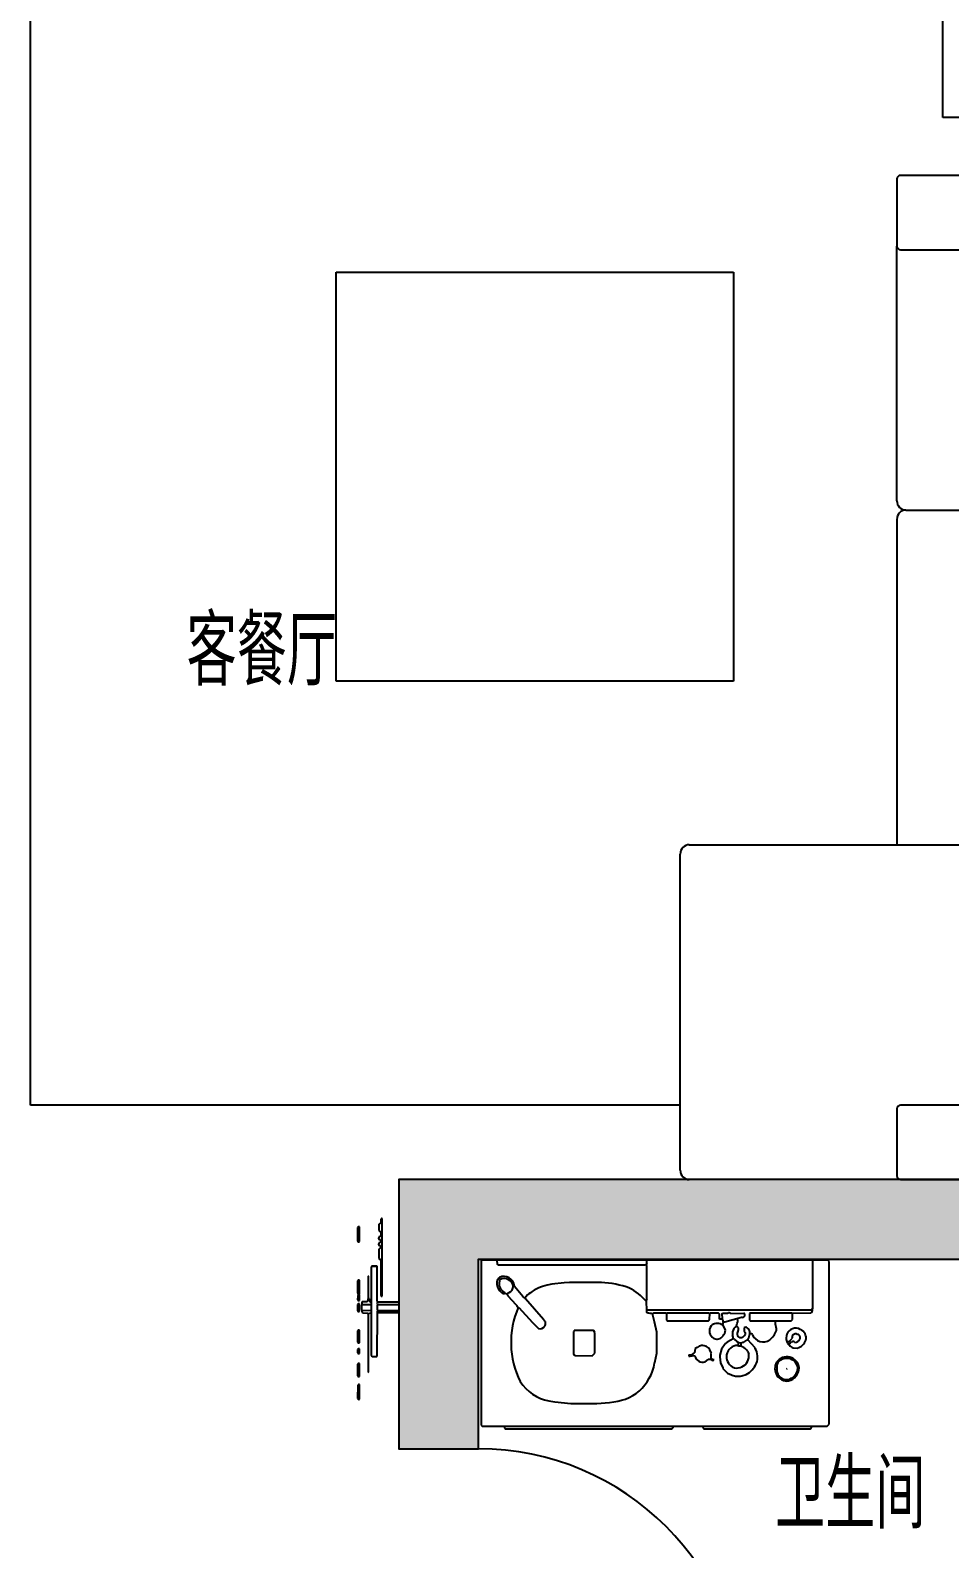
# Model space of a CAD drawing. Header units: millimetres. Extents: x 0 to 37570, y -10972 to 32224.
# Drawn here: x 11629 to 14402, y 20630 to 25208 of the extents above; entities that cross this region are included whole.
import ezdxf

# ---------------------------------------------------------------- set-up
doc = ezdxf.new("R2010")
doc.units = ezdxf.units.MM
doc.header["$LTSCALE"] = 10
doc.header["$MEASUREMENT"] = 0
doc.linetypes.add('ACAD_ISO07W100', pattern=[3, 0, -3])
for name, color, linetype in [('A1-建筑结构墙体', 255, 'BYLAYER'), ('A16-建筑墙体填充', 250, 'BYLAYER'), ('E7-图例造型线', 30, 'BYLAYER'), ('P7-平面门', 2, 'BYLAYER'), ('P9-平面文字', 2, 'BYLAYER')]:
    doc.layers.add(name, color=color, linetype=linetype)
doc.styles.get("Standard").update_dxf_attribs({"font": 'simplex.shx', "bigfont": 'gbcbig.shx'})

# ---------------------------------------------------------------- blocks, each defined once
blk = doc.blocks.new('组合沙发2710342')
at = {"linetype": 'ACAD_ISO07W100'}
blk.add_wipeout([(-1958.3, -1649.5), (-1958.3, 1259.8), (-1497.2, 1259.8), (-1497.2, 1426.4), (-1197.2, 1426.4), (-897.2, 1426.4), (-741.7, 1449.5), (-741.7, 1624.5), (-716.7, 1649.5), (822.6, 1649.5), (1933.3, 1649.5), (1958.3, 1624.5), (1958.3, 759.5), (1958.3, 418.7), (1958.3, 174.5), (1933.3, 149.5), (1758.3, 149.5), (1758.3, -1649.5)], dxfattribs=at).dxf.layer = 'E7-图例造型线'
at = {"layer": 'E7-图例造型线'}
for points in [[(822.6, 1649.5), (-716.7, 1649.5)], [(1933.3, 1649.5), (822.6, 1649.5)], [(-741.7, 1624.5), (-741.7, 759.5)], [(1958.3, 759.5), (1958.3, 1624.5)], [(-741.7, 949.5), (-741.7, 1449.5)], [(-541.7, 1449.5), (-265, 1449.5)], [(-541.7, 759.5), (-541.7, 1449.5)], [(-265, 1449.5), (822.6, 1449.5)], [(158.3, 774.5), (158.3, 1449.5)], [(822.6, 1449.5), (1758.3, 1449.5)], [(1058.3, 749.5), (1058.3, 1449.5)], [(1758.3, 1449.5), (1758.3, 759.5)], [(-1497.2, 876.4), (-1497.2, 1426.4)], [(-1497.2, 1426.4), (-897.2, 1426.4)], [(-897.2, 1426.4), (-897.2, 876.4)], [(-1197.2, 1361.4), (-1197.2, 941.4)], [(-1958.3, -1649.5), (-1958.3, 1259.8)], [(-1958.3, 1259.8), (-1497.2, 1259.8)], [(-897.2, 1259.8), (-741.7, 1259.8)], [(-1407.2, 1151.4), (-987.2, 1151.4)], [(-897.2, 876.4), (-1497.2, 876.4)], [(-731.7, 749.5), (-551.7, 749.5)], [(-265, 749.5), (-551.7, 749.5)], [(133.3, 749.5), (-265, 749.5)], [(183.3, 749.5), (822.6, 749.5)], [(822.6, 749.5), (1058.3, 749.5)], [(1058.3, 418.7), (1058.3, 749.5)], [(1768.3, 749.5), (1948.3, 749.5)], [(1958.3, 759.5), (1958.3, 418.7)], [(1058.3, 174.5), (1058.3, 418.7)], [(1958.3, 418.7), (1958.3, 174.5)], [(-1691.8, -903.3), (-1691.8, 396.7)], [(-1691.8, 396.7), (-1241.8, 396.7)], [(-1241.8, 396.7), (-1241.8, -903.3)], [(-481.6, -803.3), (-481.6, 296.7)], [(-481.6, 296.7), (618.4, 296.7)], [(618.4, 296.7), (618.4, -803.3)], [(1933.3, 149.5), (1083.3, 149.5)], [(1758.3, 149.5), (1758.3, -1649.5)], [(618.4, -803.3), (-481.6, -803.3)], [(-1241.8, -903.3), (-1691.8, -903.3)], [(1758.3, -1649.5), (-1958.3, -1649.5)]]:
    blk.add_lwpolyline(points, dxfattribs=at)
for radius in [157.5, 78.8]:
    blk.add_circle((-1197.2, 1151.4), radius, dxfattribs=at)
for centre, radius, start, end in [((-716.7, 1624.5), 25, 89.9994, 180.0006), ((1933.3, 1624.5), 25, -0.0006, 90.0006), ((-731.7, 759.5), 10, 179.9979, 270.0021), ((-551.7, 759.5), 10, -90.0021, 0.0021), ((133.3, 774.5), 25, -90.0005, 0.0006), ((183.3, 774.5), 25, 179.9995, 270.0005), ((1768.3, 759.5), 10, 179.9958, 270.0042), ((1948.3, 759.5), 10, -90.0042, 0.0042), ((1083.3, 174.5), 25, 179.9995, 270.0005), ((1933.3, 174.5), 25, -90.0006, 0.0005)]:
    blk.add_arc(centre, radius, start, end, dxfattribs=at)
blk = doc.blocks.new('洗手台2710350')
at = {"linetype": 'ACAD_ISO07W100'}
blk.add_wipeout([(-525, -243), (-525, 239), (-525, 253), (-524, 254), (-473, 254), (-30, 254), (-25, 254), (475, 254), (521, 254), (525, 250), (525, 108), (525, -240), (519, -246), (469, -254), (147, -254), (147, -246), (51, -246), (51, -254), (-452, -254), (-452, -246), (-522, -246)], dxfattribs=at).dxf.layer = 'E7-图例造型线'
at = {"layer": 'E7-图例造型线'}
for points in [[(-524, 254), (-525, 253)], [(-525, 253), (-525, -243)], [(521, 254), (-524, 254)], [(-475, 241), (-476, 254)], [(-473, 239), (-475, 241)], [(-30, 239), (-473, 239)], [(-28.9, 239.7), (-30, 239)], [(-27, 240), (-28.9, 239.7)], [(-26.2, 238.9), (-27, 240)], [(-25, 237), (-26.2, 238.9)], [(-25, 136), (-25, 237)], [(474, 254), (475, 252)], [(475, 252), (475, 108)], [(525, -240), (525, 250)], [(-274, 185.5), (-311.1, 181.4)], [(-258, 186.5), (-274, 185.5)], [(-174, 187), (-258, 186.5)], [(-173, 186.5), (-174, 187)], [(-453, 156), (-453, 155)], [(-453, 155), (-446, 153)], [(-447, 153), (-446.2, 150.9)], [(-446.2, 150.9), (-443.8, 146.2)], [(-446, 153), (-442.9, 155.6)], [(-443.8, 146.2), (-420.2, 120.8)], [(-442.9, 155.6), (-440.1, 156.4)], [(-428, 175), (-424, 176)], [(-423.6, 174.3), (-424, 176)], [(-399, 145), (-423.6, 174.3)], [(-394, 140), (-399, 145)], [(-392, 140), (-394, 140)], [(-390.7, 137.1), (-392, 140)], [(-311.1, 181.4), (-325.9, 178.6)], [(-413, 111), (-411, 111)], [(-411, 111), (-370, 66)], [(-336.2, 74.8), (-390.7, 137.1)], [(-29, 132), (-32, 135)], [(-27, 132), (-29, 132)], [(-25.5, 127), (-27, 132)], [(-25, 105), (-25.5, 127)], [(-25, 105), (-24.1, 104.8)], [(-25, 96), (-25, 105)], [(-23, 94), (-25, 96)], [(-24.1, 104.8), (-23, 104)], [(-23, 104), (471, 104)], [(-5, 94), (-7, 92)], [(-6.6, 88.1), (-7, 92)], [(32, 94), (-5, 94)], [(35, 93), (32, 94)], [(36, 94), (35, 93)], [(35, 93), (35, 73)], [(162, 94), (36, 94)], [(163.1, 93.3), (162, 94)], [(165, 93), (163.1, 93.3)], [(164.5, 75), (165, 93)], [(166, 94), (165, 93)], [(191, 94), (166, 94)], [(194, 92), (191, 94)], [(194, 76), (194, 92)], [(202, 93), (203, 94)], [(203.2, 76.9), (202, 93)], [(203, 94), (219, 94.5)], [(222, 96), (224, 96)], [(224, 96), (227, 94.5)], [(227, 94.5), (268, 93.5)], [(286, 94), (285, 93)], [(285, 93), (285, 73)], [(412, 94), (286, 94)], [(413.1, 93.3), (412, 94)], [(415, 93), (413.1, 93.3)], [(414.5, 75), (415, 93)], [(469, 94.5), (415, 93)], [(475, 108), (474, 106)], [(-370, 66), (-352, 48)], [(-335.8, 74.2), (-336.2, 74.8)], [(-1.4, 67.9), (-6.6, 88.1)], [(5, 37), (-1.4, 67.9)], [(35, 73), (37, 71)], [(37, 71), (161, 71)], [(203, 76), (194, 76)], [(201, 59), (199.9, 59.8)], [(204, 60), (201, 59)], [(203, 76), (203.2, 76.9)], [(204, 60), (206, 67)], [(212, 43), (204, 60)], [(210.9, 67.4), (206, 67)], [(261.1, 80.7), (210.9, 67.4)], [(246, 55), (247.4, 63.9)], [(248.2, 53.2), (246, 55)], [(247.4, 63.9), (250, 68)], [(250, 74), (248, 77)], [(252, 50), (248.2, 53.2)], [(250, 68), (250, 74)], [(252, 43), (252, 50)], [(262.9, 81.3), (261.1, 80.7)], [(269, 50), (269, 40)], [(278.9, 48.8), (278.2, 49.2)], [(285, 73), (287, 71)], [(287, 71), (411, 71)], [(363.5, 61), (363, 71)], [(-245.2, 40.1), (-246, 39)], [(-246, 39), (-246, -28)], [(-244, 42), (-245.2, 40.1)], [(-187, 42), (-244, 42)], [(-185, 41), (-187, 42)], [(-182, 36), (-185, 41)], [(-182, -26), (-182, 36)], [(5, -26), (5, 37)], [(212.1, 2.8), (209, -1)], [(218, 7), (212.1, 2.8)], [(228.9, 13.3), (218, 7)], [(236, 17), (228.9, 13.3)], [(234, 38), (234, 27)], [(238.8, 15.8), (246.2, 9.2)], [(246.2, 9.2), (252, 6)], [(250, -3), (251.6, 0.1)], [(251.6, 0.1), (252, 6)], [(252, 6), (260, 5)], [(262, 20), (256, 20)], [(260, 5), (264.9, 6.4)], [(260, -4), (260, 5)], [(269, 40), (272, 36)], [(272, 36), (272, 30)], [(276.1, 12.7), (280, 14)], [(280, 14), (280.8, 16.1)], [(301.7, -10.1), (280, 14)], [(286, 32), (288, 33)], [(397.4, 9.3), (400, 6)], [(408, 12), (400, 6)], [(400, 6), (400, 3)], [(400, 3), (405, -2)], [(406, -2), (407, 4)], [(407, 4), (408.9, 5.2)], [(408.9, 5.2), (412, 7)], [(415, 28), (412.6, 17.1)], [(-246, -28), (-245, -31)], [(-240, -33.5), (-190, -34)], [(-0.6, -54.1), (5, -26)], [(102, -31), (102, -35)], [(114, -33), (119, -34)], [(121.3, -12.5), (118.6, -24.9)], [(119, -34), (120, -35)], [(125, -10), (121.3, -12.5)], [(127, -9), (125, -10)], [(170, -26), (168.3, -22.9)], [(169, -27), (170, -26)], [(169, -42), (169, -27)], [(176, -46), (173.1, -44.7)], [(200.4, -14.1), (195, -32)], [(195, -32), (195.5, -37)], [(195.5, -37), (197.4, -55.9)], [(202, -11), (200.4, -14.1)], [(209, -1), (202, -11)], [(263.2, -6.8), (260, -4)], [(302.3, -11.9), (301.7, -10.1)], [(386.9, -43.7), (379, -47)], [(388.1, -43.4), (386.9, -43.7)], [(393, -42), (388.1, -43.4)], [(401, -42), (393, -42)], [(402.1, -42.6), (401, -42)], [(405, -2), (406, -2)], [(416.9, -10.2), (429, -11)], [(-1.4, -56.9), (-0.6, -54.1)], [(151.1, -52.2), (159.9, -45.8)], [(178, -46), (176, -46)], [(197.4, -55.9), (204.2, -70.9)], [(204.2, -70.9), (204.8, -72.1)], [(204.8, -72.1), (219, -87)], [(219, -87), (230.1, -91.8)], [(232.9, -67.2), (240, -71)], [(261.9, -94.6), (274.9, -90.8)], [(367.6, -62.9), (367, -64)], [(367, -64), (367, -82)], [(367, -82), (370.2, -89.8)], [(370.2, -89.8), (372, -93)], [(379, -47), (375.1, -49.2)], [(396, -74), (398, -73)], [(230.1, -91.8), (232.1, -92.8)], [(232.1, -92.8), (243, -96)], [(243, -96), (258, -96)], [(258, -96), (261.9, -94.6)], [(-320.1, -170.4), (-302.1, -173.4)], [(-302.1, -173.4), (-254, -178)], [(-254, -178), (-176, -178)], [(-176, -178), (-137, -174.6)], [(-525, -243), (-522, -246)], [(-522, -246), (519, -246)], [(-455, -246), (-454.4, -248.1)], [(-454.4, -248.1), (-454, -252)], [(-454, -252), (-452, -254)], [(-452, -254), (51, -254)], [(144, -246), (144.6, -248.1)], [(144.6, -248.1), (145, -252)], [(145, -252), (147, -254)], [(147, -254), (469, -254)], [(519, -246), (520, -245)], [(520, -245), (525, -240)]]:
    blk.add_lwpolyline(points, dxfattribs=at)
for centre, radius, start, end in [((-17.8, 237.9), 9.4, 139.6741, 167.1958), ((-44.8, 247.1), 20.1, -8.8011, 20.2222), ((517.5, 246.5), 8.31, 25.1081, 64.8918), ((-454.7, 184.3), 23, 128.851, 208.9839), ((-407.7, 182.6), 62.5, 168.5346, 185.1058), ((-455.9, 173.1), 32, 5.2831, 114.4097), ((-455.7, 175), 24, 55.4872, 123.661), ((-452.6, 172.4), 24.8, 6.0952, 64.8159), ((-171.4, -89), 275.5, 72.1403, 90.3301), ((-438.4, 186.4), 38.8, -159.8611, -120.3597), ((-431.6, 190.7), 40.8, -160.3599, -121.6581), ((-458, 160.3), 7.28, -89.9202, -46.4769), ((-448.2, 174.9), 20.2, -66.278, 0.3701), ((-354.7, 118.7), 43, 119.7418, 150.2582), ((-295.9, 45.4), 136.6, 102.6987, 125.9104), ((-127.3, 56.6), 123.4, 39.4418, 70.897), ((-169.1, 6.3), 265.4, 156.7683, 206.4349), ((-443.7, 95.8), 34.3, 26.3702, 46.789), ((-17.8, 129.9), 9.4, 139.6741, 167.1958), ((-20.5, 49.3), 44.7, 72.4944, 93.2556), ((217.8, 100.6), 6.27, -78.8641, -47.4849), ((263.1, 89.5), 8.23, -91.7363, 17.4845), ((267.4, 88.5), 5.01, 43.6767, 83.0002), ((466.1, 102.6), 8.59, -70.4839, 23.4449), ((475.1, 101.1), 5.06, 102.836, 144.5439), ((-347.1, 64), 16.7, -106.9824, -32.5679), ((-343, 63.4), 13, -40.076, 56.3978), ((148.4, 85.6), 19.3, -49.2018, -33.2649), ((190.4, 40.9), 26.3, 144.7943, 239.5704), ((186.8, 39), 24.6, 57.6992, 136.3225), ((193.8, 67.9), 12.2, -4.435, 41.3049), ((256, 35.2), 22.2, 116.8237, 172.7411), ((273.3, 46.1), 5.8, 32.8752, 137.5179), ((271.3, 35.7), 15.1, -14.1497, 59.9696), ((302.3, 43.2), 63.7, -1.0437, 16.2945), ((424, 20.9), 28.2, 59.8715, 158.86), ((398.4, 85.6), 19.3, -49.2017, -33.2649), ((187, 36.7), 20.9, -118.1557, -30.6654), ((185.7, 43.9), 26.3, -42.8626, -1.8977), ((196, 14.2), 40.1, 3.997, 18.6228), ((235, 11.1), 5.93, 50.9568, 80.7465), ((262, 32.9), 14.2, -225.1643, -115.1041), ((232.4, 59.6), 49.4, -53.2294, -36.7706), ((259.9, 28.3), 22.5, -77.131, -43.9325), ((247.1, 35.9), 39.1, -30.454, -5.7661), ((288.8, 28.3), 4.78, 11.8852, 99.1765), ((325.9, 42.9), 35.2, -157.2337, -55.1561), ((307.7, 62.5), 61.7, -51.718, -19.3574), ((423.9, 19.9), 28.5, 156.7949, 201.8468), ((391.1, 31.9), 26.1, -49.6603, -34.6388), ((416.5, 1.5), 7.13, 39.4433, 129.1356), ((424.1, 18.7), 13, 62.2896, 134.2893), ((421.2, 23.1), 17.1, -87.2308, -24.1474), ((418.7, 26.2), 38.6, -74.5486, -20.0326), ((428.3, 20.7), 9.69, -28.2183, 79.0504), ((426.9, 18.9), 28.7, -11.8645, 67.1035), ((-236.6, -20.5), 13.4, -128.6651, -104.5599), ((-196.6, -19.4), 16, -65.7093, -24.2907), ((105.6, -14.9), 16.4, -102.5114, -37.3112), ((102, 1.9), 36.9, -90.0315, -71.0439), ((143.1, -30), 23.6, -167.7887, -70.1012), ((137.6, -19.8), 15.2, 107.3819, 134.4641), ((143, -31.9), 28.3, 79.8501, 110.5183), ((143.9, -28.7), 25.1, 13.441, 80.6498), ((163.1, -64.9), 19.4, 59.6126, 99.4675), ((175.4, -36.7), 8.31, -140.5566, -106.1755), ((249.5, -37.4), 34.1, 169.2229, 240.8282), ((250, -37.7), 34.7, 90.077, 168.8679), ((256.3, 9.3), 13.8, -116.9884, -74.4328), ((244.5, -33.4), 38.7, -63.173, 6.5715), ((246.6, -42.7), 39.5, 34.9549, 65.1922), ((303.4, -14.5), 25, -167.382, -144.693), ((257.8, -37.8), 51.5, -21.7206, 30.2259), ((397.8, -74.8), 37.4, 5.8341, 146.0144), ((398.9, -73.8), 31.4, -7.6717, 84.2278), ((419, 3.9), 14.3, -155.4923, -98.4155), ((-152.1, -28.2), 153.5, -46.7713, -10.7957), ((173.8, -46.2), 2.22, -113.6378, 4.3621), ((245.6, -30.2), 41.2, -97.8764, -66.5933), ((237, -25.6), 75.4, -59.8753, -24.5601), ((399, -72.9), 37.4, 149.5097, 276.1566), ((396.1, -69.5), 29.2, 135.9582, 166.9898), ((391.8, -67.5), 39.6, -76.585, -15.4252), ((391, -67.6), 44.1, -74.2702, -4.4684), ((-296.4, -41.9), 130.6, -147.6114, -100.4247), ((398.2, -73.3), 32.8, -143.1066, -85.1846), ((-144.6, -20.2), 154.6, -87.1853, -50.8262), ((43.3, -243.6), 12.9, -53.3762, -10.6345), ((461.3, -243.6), 12.9, -53.3762, -10.6345)]:
    blk.add_arc(centre, radius, start, end, dxfattribs=at)
blk = doc.blocks.new('挂件2710356')
at = {"layer": 'E7-图例造型线'}
for points in [[(-272.7, 11.5), (-272.7, 9.5)], [(-272.7, 9.5), (-270.7, 7.5)], [(-270.7, 7.5), (-259.7, 7.5)], [(-259.7, 7.5), (-255.7, 1.5)], [(-255.7, 1.5), (-235.7, 1.5)], [(-232.7, 6.5), (-231.7, 7.5)], [(-231.7, 7.5), (-219.7, 7.5)], [(-219.7, 7.5), (-217.7, 5.5)], [(-208.7, 6.5), (-207.7, 7.5)], [(-207.7, 7.5), (-201.7, 7.5)], [(-201.7, 7.5), (-199.7, 5.5)], [(-190.7, 6.5), (-189.7, 7.5)], [(-189.7, 7.5), (-183.7, 7.5)], [(-183.7, 7.5), (-181.7, 5.5)], [(-181.7, 5.5), (-181.7, 3.5)], [(-181.7, 3.5), (-179.7, 1.5)], [(-179.7, 1.5), (-151.7, 1.5)], [(-151.7, 1.5), (-150.7, 2.5)], [(-202.7, -56.5), (-247.7, -56.5)], [(-247.7, -56.5), (-247.7, -60.5)], [(-247.7, -60.5), (-245.7, -62.5)], [(-245.7, -62.5), (-204.7, -62.5)], [(272.3, -56.5), (228.3, -56.5)], [(228.3, -56.5), (228.3, -59.5)], [(228.3, -59.5), (230.3, -61.5)], [(230.3, -61.5), (270.3, -62.5)]]:
    blk.add_lwpolyline(points, dxfattribs=at)
for centre, radius, start, end in [((-239.7, 7.3), 7.04, -55.4232, -6.5043), ((-213.2, 5.5), 4.55, -179.4465, 12.127), ((-195.2, 5.5), 4.55, -179.4465, 12.127), ((-206.7, -58.5), 4.47, -63.4351, 26.5652), ((268.3, -58.5), 4.47, -63.4341, 26.5642)]:
    blk.add_arc(centre, radius, start, end, dxfattribs=at)
at = {"linetype": 'ACAD_ISO07W100'}
for points in [[(-98.9, -3.4), (-126.8, -3.5), (-126.7, -21.5), (-98.7, -21.5), (-33.7, -21.5), (-25.7, -21.5), (-25.7, -3), (-38.7, -3.1), (-40.7, -3.1)], [(164.3, -30.5), (190.3, -30.5), (190.3, -56.5), (201.3, -56.5), (203.3, -56.5), (201.3, -62.5), (166.3, -62.5), (164.3, -56.5)]]:
    blk.add_wipeout(points, dxfattribs=at).dxf.layer = 'E7-图例造型线'
at = {"layer": 'E7-图例造型线'}
for points in [[(190.3, -30.5), (191.3, -29.5)], [(166.3, -62.5), (201.3, -62.5)]]:
    blk.add_lwpolyline(points, dxfattribs=at)
blk.add_arc((199.3, -58.5), 4.47, -63.4351, 26.5652, dxfattribs=at)
at = {"linetype": 'ACAD_ISO07W100'}
blk.add_wipeout([(-40.7, 11.5), (-38.7, 11.5), (-21.7, 11.5), (-21.7, 62.5), (-13.7, 62.5), (5.3, 62.5), (11.3, 62.5), (12.3, 61.5), (12.3, -2.5), (13.2, -2.7), (139.4, -3.5), (142.3, -3.5), (142.3, -30.5), (139.3, -30.5), (102.3, -30.5), (102.3, -56.5), (100.3, -62.5), (66.3, -62.5), (64.3, -56.5), (64.3, -30.5), (14.3, -30.5), (4.3, -49.5), (-13.7, -49.5), (-13.7, -30.5), (-33.7, -30.5), (-45.7, -30.5), (-45.7, -56.5), (-48.7, -62.5), (-84.7, -62.5), (-86.7, -56.5), (-86.7, -30.5), (-98.7, -30.5), (-98.9, -3.4), (-126.8, -3.5), (-126.7, -21.5), (-98.7, -21.5), (-33.7, -21.5), (-25.7, -21.5), (-25.7, -3), (-38.7, -3.1), (-40.7, -3.1), (-40.7, 8)], dxfattribs=at).dxf.layer = 'E7-图例造型线'
at = {"layer": 'E7-图例造型线'}
for points in [[(-21.7, -2.5), (-21.7, 62.5)], [(-21.7, 62.5), (11.3, 62.5)], [(-13.7, -2.5), (-13.7, 62.5)], [(5.3, -2.5), (5.3, 62.5)], [(11.3, 62.5), (12.3, 61.5)], [(12.3, 61.5), (12.3, -2.5)], [(-38.7, 11.5), (-272.7, 11.5)], [(-150.7, 2.5), (-147.7, 7.5)], [(-147.7, 7.5), (-40.7, 8)], [(-25.7, -3), (-128.7, -3.5)], [(-128.7, -3.5), (-128.7, -19.5)], [(-128.7, -19.5), (-126.7, -21.5)], [(-126.7, -21.5), (139.3, -21.5)], [(-99.7, -29.5), (-98.7, -30.5)], [(-98.7, -30.5), (-33.7, -30.5)], [(-33.7, -29.5), (-30.7, -27.9)], [(-33.7, -30.5), (-33.7, -29.5)], [(-33.7, -30.5), (-32.7, -31.1)], [(-32.7, -31.1), (-22.7, -32.5)], [(-30.7, -27.9), (-25.8, -27.1)], [(-21.7, -2.5), (-25.7, -3)], [(-22.7, -32.5), (-21.7, -33.5)], [(-21.7, -33.5), (-21.7, -48.5)], [(-13.7, -49.5), (-13.7, -21.5)], [(4.3, -49.5), (5.3, -21.5)], [(11.8, -47.5), (12.7, -32.5)], [(13.2, -2.7), (12.3, -2.5)], [(14.3, -30.5), (12.3, -21.5)], [(12.7, -32.5), (14.3, -30.5)], [(142.3, -3.5), (13.2, -2.7)], [(14.3, -30.5), (190.3, -30.5)], [(139.3, -21.5), (143.3, -18.5)], [(143.3, -4.5), (142.3, -3.5)], [(143.3, -18.5), (143.3, -4.5)], [(-45.7, -56.5), (-86.7, -56.5)], [(-86.7, -56.5), (-86.7, -60.5)], [(-86.7, -60.5), (-84.7, -62.5)], [(-84.7, -62.5), (-48.7, -62.5)], [(-48.7, -62.5), (-45.7, -60.5)], [(-44.7, -57.5), (-45.7, -56.5)], [(-45.7, -60.5), (-41.7, -60.5)], [(-42.7, -56.5), (-44.7, -57.5)], [(-25.7, -56.5), (-42.7, -56.5)], [(-41.7, -60.5), (-38.7, -62)], [(-38.7, -62), (-27.7, -62.5)], [(7.3, -56.5), (-15.7, -56.5)], [(-15.7, -56.5), (-15.7, -60.5)], [(-15.7, -60.5), (-13.7, -62.5)], [(-13.7, -62.5), (5.3, -62.5)], [(102.3, -56.5), (64.3, -56.5)], [(64.3, -56.5), (64.3, -60.5)], [(64.3, -60.5), (66.3, -62.5)], [(66.3, -62.5), (100.3, -62.5)], [(134.3, -56.5), (120.3, -56.5)], [(120.3, -56.5), (120.3, -60.5)], [(120.3, -60.5), (122.3, -62.5)], [(122.3, -62.5), (132.3, -62.5)], [(203.3, -56.5), (164.3, -56.5)], [(164.3, -56.5), (164.3, -60.5)], [(164.3, -60.5), (166.3, -62.5)]]:
    blk.add_lwpolyline(points, dxfattribs=at)
for centre, radius, start, end in [((-40.7, 10.3), 2.31, -90.7579, 31.2208), ((-26.3, -22.4), 4.7, -83.3491, 11.3108), ((-17.7, 8.8), 12, -109.5397, -70.4603), ((-4.2, 34.9), 38.6, -104.2538, -75.7462), ((8.8, 6.4), 9.56, -111.4769, -68.5231), ((-29.7, -58.5), 4.47, -63.4351, 26.5652), ((-17, -43.4), 6.91, -132.8293, -61.4207), ((-4.7, -24.2), 26.8, -109.588, -70.412), ((7, -44.8), 5.48, -120.3282, -29.5199), ((3.3, -58.5), 4.47, -63.4351, 26.5652), ((98.3, -58.5), 4.47, -63.4351, 26.5652), ((130.3, -58.5), 4.47, -63.4351, 26.5652)]:
    blk.add_arc(centre, radius, start, end, dxfattribs=at)

msp = doc.modelspace()

# ---------------------------------------------------------------- linework, layer by layer
at = {"layer": 'P7-平面门', "color": 1}
msp.add_arc((12980.55371, 20130.87891), 800, 0, 90, dxfattribs=at)

# ---------------------------------------------------------------- block references
at = {"layer": 'E7-图例造型线', "rotation": 270}
for name, p, xscale, yscale in [('组合沙发2710342', (13426.02637, 23938.84375), 1.121334314346313, 1.089652657508849), ('挂件2710356', (12678.20801, 21352.99414), 1.000630378723144, 0.9975280165672302)]:
    msp.add_blockref(name, p, dxfattribs=dict(at, xscale=xscale, yscale=yscale))
at = {"layer": 'E7-图例造型线'}
msp.add_blockref('洗手台2710350', (13513.01953, 21245.80664), dxfattribs=at)

# ---------------------------------------------------------------- texts
at = {"layer": 'P9-平面文字', "insert": (14101.98242, 20795.10547), "char_height": 210, "attachment_point": 5}
msp.add_mtext('卫生间', dxfattribs=at)

# ---------------------------------------------------------------- next in the draw order: hatches: boundary and pattern name
at = {"layer": 'A16-建筑墙体填充'}
for points in [[(12980.55273, 21502.9375), (12740.67578, 21742.81445), (12740.55273, 21742.76367), (12740.55273, 20930.87891), (12980.55273, 20930.87891)], [(15343.41016, 21622.93945), (15223.41016, 21742.93945), (12740.72852, 21742.93945), (12740.67676, 21742.81641), (12980.55469, 21502.93945), (15223.41016, 21502.93945)]]:
    msp.add_hatch(color=256, dxfattribs=at).paths.add_polyline_path(points)

# ---------------------------------------------------------------- next in the draw order: linework, layer by layer
at = {"layer": 'A1-建筑结构墙体'}
for points in [[(12740.55371, 21742.93945), (12740.67578, 21742.81445), (12740.55273, 21742.76367), (12740.55273, 20930.87891), (12980.55273, 20930.87891), (12980.55273, 21502.9375), (12980.55371, 21502.9375)], [(15223.41113, 21742.93945), (15223.41016, 21742.93945), (15223.41016, 21742.93945), (12740.72852, 21742.93945), (12740.67676, 21742.81641), (12740.55371, 21742.93945), (12740.55371, 21742.93945), (12740.55371, 21742.93945)], [(12980.55371, 21502.9375), (12980.55371, 21502.9375), (12980.55371, 21502.9375), (12980.55469, 21502.93945), (15223.41016, 21502.93945), (15223.41016, 21502.93945), (15223.41113, 21502.9375)]]:
    msp.add_lwpolyline(points, dxfattribs=at)

# ---------------------------------------------------------------- next in the draw order: texts
at = {"layer": 'P9-平面文字', "insert": (12326.75195, 23336.80859), "char_height": 210, "attachment_point": 5}
msp.add_mtext('客餐厅', dxfattribs=at)

doc.saveas('drawing.dxf')
